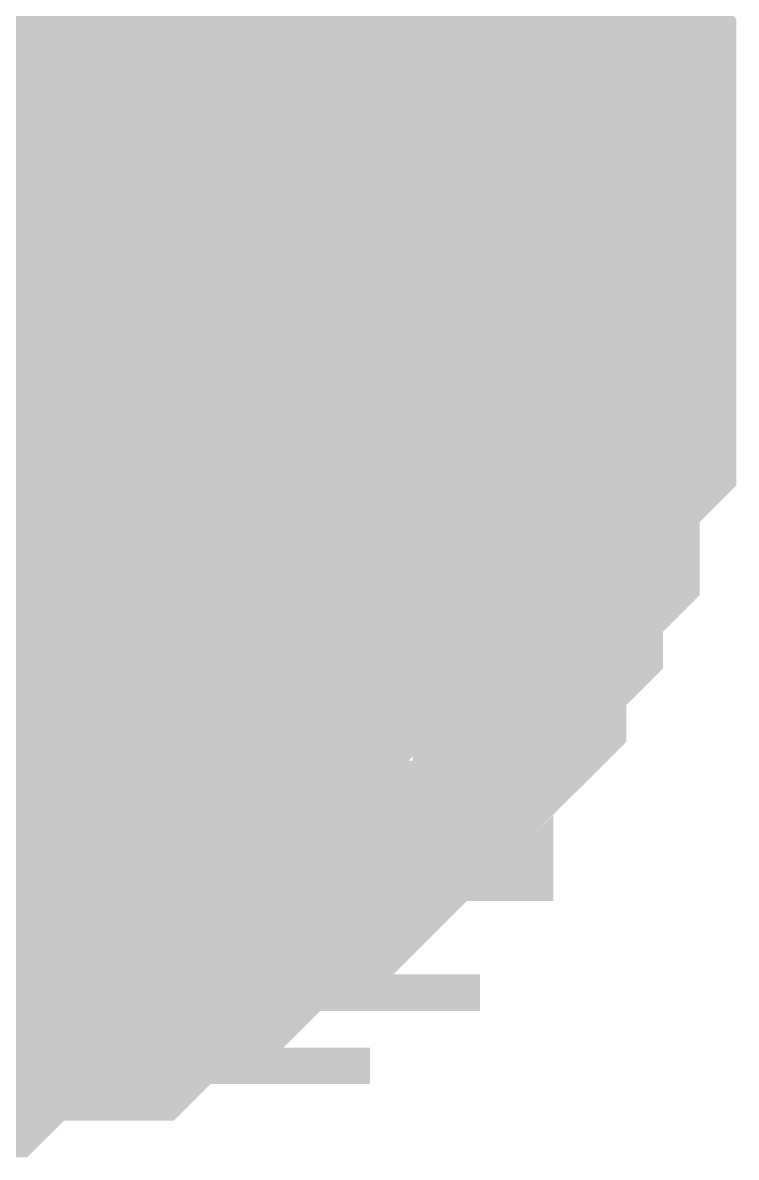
# Model space of a CAD drawing. Header units: inches. Extents: x 0 to 841, y 0 to 594.
# Drawn here: x 732.667 to 733.177, y 376.836 to 377.646 of the extents above; entities that cross this region are included whole.
import ezdxf

# ---------------------------------------------------------------- set-up
doc = ezdxf.new("R2010")
doc.units = ezdxf.units.IN
doc.layers.add('Sheet', color=255, linetype='Continuous')

msp = doc.modelspace()

# ---------------------------------------------------------------- linework, layer by layer
at = {"layer": 'Sheet'}
msp.add_lwpolyline([(732.24597, 377.50001, 0.508, 0.508, 1), (732.75397, 377.50001, 0.508, 0.508, 1)], format="xyseb", close=True, dxfattribs=at)
for points in [[(732.89607, 377.82184, 0.29972, 0.29972, 0), (732.9222, 377.79571, 0.29972, 0.29972, 0), (732.94833, 377.76958, 0.29972, 0.29972, 0), (732.94833, 377.74345, 0.29972, 0.29972, 0), (732.97446, 377.74345, 0.29972, 0.29972, 0), (732.97446, 377.71732, 0.29972, 0.29972, 0), (732.97446, 377.69118, 0.29972, 0.29972, 0), (733.00059, 377.66505, 0.29972, 0.29972, 0), (733.00059, 377.63892, 0.29972, 0.29972, 0), (733.00059, 377.61279, 0.29972, 0.29972, 0), (733.02672, 377.58666, 0.29972, 0.29972, 0), (733.02672, 377.56053, 0.29972, 0.29972, 0), (733.02672, 377.5344, 0.29972, 0.29972, 0), (733.02672, 377.50827, 0.29972, 0.29972, 0), (733.02672, 377.48214, 0.29972, 0.29972, 0)], [(732.89607, 377.82184, 0.29972, 0.29972, 0), (732.9222, 377.79571, 0.29972, 0.29972, 0), (732.94833, 377.76958, 0.29972, 0.29972, 0), (732.94833, 377.74345, 0.29972, 0.29972, 0), (732.97446, 377.74345, 0.29972, 0.29972, 0), (732.97446, 377.71732, 0.29972, 0.29972, 0), (732.97446, 377.69118, 0.29972, 0.29972, 0), (733.00059, 377.66505, 0.29972, 0.29972, 0), (733.00059, 377.63892, 0.29972, 0.29972, 0), (733.00059, 377.61279, 0.29972, 0.29972, 0), (733.02672, 377.58666, 0.29972, 0.29972, 0), (733.02672, 377.56053, 0.29972, 0.29972, 0), (733.02672, 377.5344, 0.29972, 0.29972, 0), (733.02672, 377.50827, 0.29972, 0.29972, 0), (733.02672, 377.48214, 0.29972, 0.29972, 0)], [(732.89607, 377.82184, 0.29972, 0.29972, 0), (732.9222, 377.79571, 0.29972, 0.29972, 0), (732.94833, 377.76958, 0.29972, 0.29972, 0), (732.94833, 377.74345, 0.29972, 0.29972, 0), (732.97446, 377.74345, 0.29972, 0.29972, 0), (732.97446, 377.71732, 0.29972, 0.29972, 0), (732.97446, 377.69118, 0.29972, 0.29972, 0), (733.00059, 377.66505, 0.29972, 0.29972, 0), (733.00059, 377.63892, 0.29972, 0.29972, 0), (733.00059, 377.61279, 0.29972, 0.29972, 0), (733.02672, 377.58666, 0.29972, 0.29972, 0), (733.02672, 377.56053, 0.29972, 0.29972, 0), (733.02672, 377.5344, 0.29972, 0.29972, 0), (733.02672, 377.50827, 0.29972, 0.29972, 0), (733.02672, 377.48214, 0.29972, 0.29972, 0)], [(732.89607, 377.82184, 0.29972, 0.29972, 0), (732.9222, 377.79571, 0.29972, 0.29972, 0), (732.94833, 377.76958, 0.29972, 0.29972, 0), (732.94833, 377.74345, 0.29972, 0.29972, 0), (732.97446, 377.74345, 0.29972, 0.29972, 0), (732.97446, 377.71732, 0.29972, 0.29972, 0), (732.97446, 377.69118, 0.29972, 0.29972, 0), (733.00059, 377.66505, 0.29972, 0.29972, 0), (733.00059, 377.63892, 0.29972, 0.29972, 0), (733.00059, 377.61279, 0.29972, 0.29972, 0), (733.02672, 377.58666, 0.29972, 0.29972, 0), (733.02672, 377.56053, 0.29972, 0.29972, 0), (733.02672, 377.5344, 0.29972, 0.29972, 0), (733.02672, 377.50827, 0.29972, 0.29972, 0), (733.02672, 377.48214, 0.29972, 0.29972, 0)], [(732.89607, 377.82184, 0.29972, 0.29972, 0), (732.9222, 377.79571, 0.29972, 0.29972, 0), (732.94833, 377.76958, 0.29972, 0.29972, 0), (732.94833, 377.74345, 0.29972, 0.29972, 0), (732.97446, 377.74345, 0.29972, 0.29972, 0), (732.97446, 377.71732, 0.29972, 0.29972, 0), (732.97446, 377.69118, 0.29972, 0.29972, 0), (733.00059, 377.66505, 0.29972, 0.29972, 0), (733.00059, 377.63892, 0.29972, 0.29972, 0), (733.00059, 377.61279, 0.29972, 0.29972, 0), (733.02672, 377.58666, 0.29972, 0.29972, 0), (733.02672, 377.56053, 0.29972, 0.29972, 0), (733.02672, 377.5344, 0.29972, 0.29972, 0), (733.02672, 377.50827, 0.29972, 0.29972, 0), (733.02672, 377.48214, 0.29972, 0.29972, 0)], [(732.89607, 377.82184, 0.29972, 0.29972, 0), (732.9222, 377.79571, 0.29972, 0.29972, 0), (732.94833, 377.76958, 0.29972, 0.29972, 0), (732.94833, 377.74345, 0.29972, 0.29972, 0), (732.97446, 377.74345, 0.29972, 0.29972, 0), (732.97446, 377.71732, 0.29972, 0.29972, 0), (732.97446, 377.69118, 0.29972, 0.29972, 0), (733.00059, 377.66505, 0.29972, 0.29972, 0), (733.00059, 377.63892, 0.29972, 0.29972, 0), (733.00059, 377.61279, 0.29972, 0.29972, 0), (733.02672, 377.58666, 0.29972, 0.29972, 0), (733.02672, 377.56053, 0.29972, 0.29972, 0), (733.02672, 377.5344, 0.29972, 0.29972, 0), (733.02672, 377.50827, 0.29972, 0.29972, 0), (733.02672, 377.48214, 0.29972, 0.29972, 0)], [(732.89607, 377.82184, 0.29972, 0.29972, 0), (732.9222, 377.79571, 0.29972, 0.29972, 0), (732.94833, 377.76958, 0.29972, 0.29972, 0), (732.94833, 377.74345, 0.29972, 0.29972, 0), (732.97446, 377.74345, 0.29972, 0.29972, 0), (732.97446, 377.71732, 0.29972, 0.29972, 0), (732.97446, 377.69118, 0.29972, 0.29972, 0), (733.00059, 377.66505, 0.29972, 0.29972, 0), (733.00059, 377.63892, 0.29972, 0.29972, 0), (733.00059, 377.61279, 0.29972, 0.29972, 0), (733.02672, 377.58666, 0.29972, 0.29972, 0), (733.02672, 377.56053, 0.29972, 0.29972, 0), (733.02672, 377.5344, 0.29972, 0.29972, 0), (733.02672, 377.50827, 0.29972, 0.29972, 0), (733.02672, 377.48214, 0.29972, 0.29972, 0)], [(732.97446, 377.71732, 0.09906, 0.09906, 0), (732.97446, 377.69118, 0.09906, 0.09906, 0), (733.00059, 377.66505, 0.09906, 0.09906, 0), (733.00059, 377.63892, 0.09906, 0.09906, 0), (733.00059, 377.61279, 0.09906, 0.09906, 0), (733.02672, 377.58666, 0.09906, 0.09906, 0), (733.02672, 377.56053, 0.09906, 0.09906, 0), (733.02672, 377.5344, 0.09906, 0.09906, 0), (733.02672, 377.50827, 0.09906, 0.09906, 0), (733.02672, 377.48214, 0.09906, 0.09906, 0)], [(732.97446, 377.71732, 0.09906, 0.09906, 0), (732.97446, 377.69118, 0.09906, 0.09906, 0), (733.00059, 377.66505, 0.09906, 0.09906, 0), (733.00059, 377.63892, 0.09906, 0.09906, 0), (733.00059, 377.61279, 0.09906, 0.09906, 0), (733.02672, 377.58666, 0.09906, 0.09906, 0), (733.02672, 377.56053, 0.09906, 0.09906, 0), (733.02672, 377.5344, 0.09906, 0.09906, 0), (733.02672, 377.50827, 0.09906, 0.09906, 0), (733.02672, 377.48214, 0.09906, 0.09906, 0)], [(732.97446, 377.71732, 0.09906, 0.09906, 0), (732.97446, 377.69118, 0.09906, 0.09906, 0), (733.00059, 377.66505, 0.09906, 0.09906, 0), (733.00059, 377.63892, 0.09906, 0.09906, 0), (733.00059, 377.61279, 0.09906, 0.09906, 0), (733.02672, 377.58666, 0.09906, 0.09906, 0), (733.02672, 377.56053, 0.09906, 0.09906, 0), (733.02672, 377.5344, 0.09906, 0.09906, 0), (733.02672, 377.50827, 0.09906, 0.09906, 0), (733.02672, 377.48214, 0.09906, 0.09906, 0)], [(732.97446, 377.71732, 0.09906, 0.09906, 0), (732.97446, 377.69118, 0.09906, 0.09906, 0), (733.00059, 377.66505, 0.09906, 0.09906, 0), (733.00059, 377.63892, 0.09906, 0.09906, 0), (733.00059, 377.61279, 0.09906, 0.09906, 0), (733.02672, 377.58666, 0.09906, 0.09906, 0), (733.02672, 377.56053, 0.09906, 0.09906, 0), (733.02672, 377.5344, 0.09906, 0.09906, 0), (733.02672, 377.50827, 0.09906, 0.09906, 0), (733.02672, 377.48214, 0.09906, 0.09906, 0)], [(732.97446, 377.71732, 0.09906, 0.09906, 0), (732.97446, 377.69118, 0.09906, 0.09906, 0), (733.00059, 377.66505, 0.09906, 0.09906, 0), (733.00059, 377.63892, 0.09906, 0.09906, 0), (733.00059, 377.61279, 0.09906, 0.09906, 0), (733.02672, 377.58666, 0.09906, 0.09906, 0), (733.02672, 377.56053, 0.09906, 0.09906, 0), (733.02672, 377.5344, 0.09906, 0.09906, 0), (733.02672, 377.50827, 0.09906, 0.09906, 0), (733.02672, 377.48214, 0.09906, 0.09906, 0)], [(732.97446, 377.71732, 0.09906, 0.09906, 0), (732.97446, 377.69118, 0.09906, 0.09906, 0), (733.00059, 377.66505, 0.09906, 0.09906, 0), (733.00059, 377.63892, 0.09906, 0.09906, 0), (733.00059, 377.61279, 0.09906, 0.09906, 0), (733.02672, 377.58666, 0.09906, 0.09906, 0), (733.02672, 377.56053, 0.09906, 0.09906, 0), (733.02672, 377.5344, 0.09906, 0.09906, 0), (733.02672, 377.50827, 0.09906, 0.09906, 0), (733.02672, 377.48214, 0.09906, 0.09906, 0)], [(732.97446, 377.71732, 0.09906, 0.09906, 0), (732.97446, 377.69118, 0.09906, 0.09906, 0), (733.00059, 377.66505, 0.09906, 0.09906, 0), (733.00059, 377.63892, 0.09906, 0.09906, 0), (733.00059, 377.61279, 0.09906, 0.09906, 0), (733.02672, 377.58666, 0.09906, 0.09906, 0), (733.02672, 377.56053, 0.09906, 0.09906, 0), (733.02672, 377.5344, 0.09906, 0.09906, 0), (733.02672, 377.50827, 0.09906, 0.09906, 0), (733.02672, 377.48214, 0.09906, 0.09906, 0)], [(733.02672, 377.48214, 0.29972, 0.29972, 0), (733.02672, 377.45601, 0.29972, 0.29972, 0), (733.02672, 377.42988, 0.29972, 0.29972, 0), (733.02672, 377.40375, 0.29972, 0.29972, 0), (733.02672, 377.37762, 0.29972, 0.29972, 0), (733.00059, 377.35149, 0.29972, 0.29972, 0), (733.00059, 377.32536, 0.29972, 0.29972, 0), (733.00059, 377.29923, 0.29972, 0.29972, 0), (732.97446, 377.2731, 0.29972, 0.29972, 0), (732.97446, 377.2731, 0.29972, 0.29972, 0), (732.97446, 377.24697, 0.29972, 0.29972, 0), (732.94833, 377.22083, 0.29972, 0.29972, 0), (732.94833, 377.1947, 0.29972, 0.29972, 0), (732.9222, 377.16857, 0.29972, 0.29972, 0), (732.89607, 377.16857, 0.29972, 0.29972, 0), (732.89607, 377.14244, 0.29972, 0.29972, 0), (732.86993, 377.11631, 0.29972, 0.29972, 0), (732.8438, 377.11631, 0.29972, 0.29972, 0), (732.8438, 377.09018, 0.29972, 0.29972, 0), (732.81767, 377.09018, 0.29972, 0.29972, 0), (732.79154, 377.06405, 0.29972, 0.29972, 0), (732.76541, 377.06405, 0.29972, 0.29972, 0), (732.76541, 377.03792, 0.29972, 0.29972, 0), (732.73928, 377.03792, 0.29972, 0.29972, 0), (732.71315, 377.01179, 0.29972, 0.29972, 0), (732.68702, 377.01179, 0.29972, 0.29972, 0), (732.66089, 377.01179, 0.29972, 0.29972, 0), (732.63476, 377.01179, 0.29972, 0.29972, 0), (732.60862, 376.98566, 0.29972, 0.29972, 0), (732.58249, 376.98566, 0.29972, 0.29972, 0), (732.55636, 376.98566, 0.29972, 0.29972, 0), (732.53023, 376.98566, 0.29972, 0.29972, 0), (732.5041, 376.98566, 0.29972, 0.29972, 0)], [(733.02672, 377.48214, 0.29972, 0.29972, 0), (733.02672, 377.45601, 0.29972, 0.29972, 0), (733.02672, 377.42988, 0.29972, 0.29972, 0), (733.02672, 377.40375, 0.29972, 0.29972, 0), (733.02672, 377.37762, 0.29972, 0.29972, 0), (733.00059, 377.35149, 0.29972, 0.29972, 0), (733.00059, 377.32536, 0.29972, 0.29972, 0), (733.00059, 377.29923, 0.29972, 0.29972, 0), (732.97446, 377.2731, 0.29972, 0.29972, 0), (732.97446, 377.2731, 0.29972, 0.29972, 0), (732.97446, 377.24697, 0.29972, 0.29972, 0), (732.94833, 377.22083, 0.29972, 0.29972, 0), (732.94833, 377.1947, 0.29972, 0.29972, 0), (732.9222, 377.16857, 0.29972, 0.29972, 0), (732.89607, 377.16857, 0.29972, 0.29972, 0), (732.89607, 377.14244, 0.29972, 0.29972, 0), (732.86993, 377.11631, 0.29972, 0.29972, 0), (732.8438, 377.11631, 0.29972, 0.29972, 0), (732.8438, 377.09018, 0.29972, 0.29972, 0), (732.81767, 377.09018, 0.29972, 0.29972, 0), (732.79154, 377.06405, 0.29972, 0.29972, 0), (732.76541, 377.06405, 0.29972, 0.29972, 0), (732.76541, 377.03792, 0.29972, 0.29972, 0), (732.73928, 377.03792, 0.29972, 0.29972, 0), (732.71315, 377.01179, 0.29972, 0.29972, 0), (732.68702, 377.01179, 0.29972, 0.29972, 0), (732.66089, 377.01179, 0.29972, 0.29972, 0), (732.63476, 377.01179, 0.29972, 0.29972, 0), (732.60862, 376.98566, 0.29972, 0.29972, 0), (732.58249, 376.98566, 0.29972, 0.29972, 0), (732.55636, 376.98566, 0.29972, 0.29972, 0), (732.53023, 376.98566, 0.29972, 0.29972, 0), (732.5041, 376.98566, 0.29972, 0.29972, 0)], [(733.02672, 377.48214, 0.29972, 0.29972, 0), (733.02672, 377.45601, 0.29972, 0.29972, 0), (733.02672, 377.42988, 0.29972, 0.29972, 0), (733.02672, 377.40375, 0.29972, 0.29972, 0), (733.02672, 377.37762, 0.29972, 0.29972, 0), (733.00059, 377.35149, 0.29972, 0.29972, 0), (733.00059, 377.32536, 0.29972, 0.29972, 0), (733.00059, 377.29923, 0.29972, 0.29972, 0), (732.97446, 377.2731, 0.29972, 0.29972, 0), (732.97446, 377.2731, 0.29972, 0.29972, 0), (732.97446, 377.24697, 0.29972, 0.29972, 0), (732.94833, 377.22083, 0.29972, 0.29972, 0), (732.94833, 377.1947, 0.29972, 0.29972, 0), (732.9222, 377.16857, 0.29972, 0.29972, 0), (732.89607, 377.16857, 0.29972, 0.29972, 0), (732.89607, 377.14244, 0.29972, 0.29972, 0), (732.86993, 377.11631, 0.29972, 0.29972, 0), (732.8438, 377.11631, 0.29972, 0.29972, 0), (732.8438, 377.09018, 0.29972, 0.29972, 0), (732.81767, 377.09018, 0.29972, 0.29972, 0), (732.79154, 377.06405, 0.29972, 0.29972, 0), (732.76541, 377.06405, 0.29972, 0.29972, 0), (732.76541, 377.03792, 0.29972, 0.29972, 0), (732.73928, 377.03792, 0.29972, 0.29972, 0), (732.71315, 377.01179, 0.29972, 0.29972, 0), (732.68702, 377.01179, 0.29972, 0.29972, 0), (732.66089, 377.01179, 0.29972, 0.29972, 0), (732.63476, 377.01179, 0.29972, 0.29972, 0), (732.60862, 376.98566, 0.29972, 0.29972, 0), (732.58249, 376.98566, 0.29972, 0.29972, 0), (732.55636, 376.98566, 0.29972, 0.29972, 0), (732.53023, 376.98566, 0.29972, 0.29972, 0), (732.5041, 376.98566, 0.29972, 0.29972, 0)], [(733.02672, 377.48214, 0.29972, 0.29972, 0), (733.02672, 377.45601, 0.29972, 0.29972, 0), (733.02672, 377.42988, 0.29972, 0.29972, 0), (733.02672, 377.40375, 0.29972, 0.29972, 0), (733.02672, 377.37762, 0.29972, 0.29972, 0), (733.00059, 377.35149, 0.29972, 0.29972, 0), (733.00059, 377.32536, 0.29972, 0.29972, 0), (733.00059, 377.29923, 0.29972, 0.29972, 0), (732.97446, 377.2731, 0.29972, 0.29972, 0), (732.97446, 377.2731, 0.29972, 0.29972, 0), (732.97446, 377.24697, 0.29972, 0.29972, 0), (732.94833, 377.22083, 0.29972, 0.29972, 0), (732.94833, 377.1947, 0.29972, 0.29972, 0), (732.9222, 377.16857, 0.29972, 0.29972, 0), (732.89607, 377.16857, 0.29972, 0.29972, 0), (732.89607, 377.14244, 0.29972, 0.29972, 0), (732.86993, 377.11631, 0.29972, 0.29972, 0), (732.8438, 377.11631, 0.29972, 0.29972, 0), (732.8438, 377.09018, 0.29972, 0.29972, 0), (732.81767, 377.09018, 0.29972, 0.29972, 0), (732.79154, 377.06405, 0.29972, 0.29972, 0), (732.76541, 377.06405, 0.29972, 0.29972, 0), (732.76541, 377.03792, 0.29972, 0.29972, 0), (732.73928, 377.03792, 0.29972, 0.29972, 0), (732.71315, 377.01179, 0.29972, 0.29972, 0), (732.68702, 377.01179, 0.29972, 0.29972, 0), (732.66089, 377.01179, 0.29972, 0.29972, 0), (732.63476, 377.01179, 0.29972, 0.29972, 0), (732.60862, 376.98566, 0.29972, 0.29972, 0), (732.58249, 376.98566, 0.29972, 0.29972, 0), (732.55636, 376.98566, 0.29972, 0.29972, 0), (732.53023, 376.98566, 0.29972, 0.29972, 0), (732.5041, 376.98566, 0.29972, 0.29972, 0)], [(733.02672, 377.48214, 0.29972, 0.29972, 0), (733.02672, 377.45601, 0.29972, 0.29972, 0), (733.02672, 377.42988, 0.29972, 0.29972, 0), (733.02672, 377.40375, 0.29972, 0.29972, 0), (733.02672, 377.37762, 0.29972, 0.29972, 0), (733.00059, 377.35149, 0.29972, 0.29972, 0), (733.00059, 377.32536, 0.29972, 0.29972, 0), (733.00059, 377.29923, 0.29972, 0.29972, 0), (732.97446, 377.2731, 0.29972, 0.29972, 0), (732.97446, 377.2731, 0.29972, 0.29972, 0), (732.97446, 377.24697, 0.29972, 0.29972, 0), (732.94833, 377.22083, 0.29972, 0.29972, 0), (732.94833, 377.1947, 0.29972, 0.29972, 0), (732.9222, 377.16857, 0.29972, 0.29972, 0), (732.89607, 377.16857, 0.29972, 0.29972, 0), (732.89607, 377.14244, 0.29972, 0.29972, 0), (732.86993, 377.11631, 0.29972, 0.29972, 0), (732.8438, 377.11631, 0.29972, 0.29972, 0), (732.8438, 377.09018, 0.29972, 0.29972, 0), (732.81767, 377.09018, 0.29972, 0.29972, 0), (732.79154, 377.06405, 0.29972, 0.29972, 0), (732.76541, 377.06405, 0.29972, 0.29972, 0), (732.76541, 377.03792, 0.29972, 0.29972, 0), (732.73928, 377.03792, 0.29972, 0.29972, 0), (732.71315, 377.01179, 0.29972, 0.29972, 0), (732.68702, 377.01179, 0.29972, 0.29972, 0), (732.66089, 377.01179, 0.29972, 0.29972, 0), (732.63476, 377.01179, 0.29972, 0.29972, 0), (732.60862, 376.98566, 0.29972, 0.29972, 0), (732.58249, 376.98566, 0.29972, 0.29972, 0), (732.55636, 376.98566, 0.29972, 0.29972, 0), (732.53023, 376.98566, 0.29972, 0.29972, 0), (732.5041, 376.98566, 0.29972, 0.29972, 0)], [(733.02672, 377.48214, 0.29972, 0.29972, 0), (733.02672, 377.45601, 0.29972, 0.29972, 0), (733.02672, 377.42988, 0.29972, 0.29972, 0), (733.02672, 377.40375, 0.29972, 0.29972, 0), (733.02672, 377.37762, 0.29972, 0.29972, 0), (733.00059, 377.35149, 0.29972, 0.29972, 0), (733.00059, 377.32536, 0.29972, 0.29972, 0), (733.00059, 377.29923, 0.29972, 0.29972, 0), (732.97446, 377.2731, 0.29972, 0.29972, 0), (732.97446, 377.2731, 0.29972, 0.29972, 0), (732.97446, 377.24697, 0.29972, 0.29972, 0), (732.94833, 377.22083, 0.29972, 0.29972, 0), (732.94833, 377.1947, 0.29972, 0.29972, 0), (732.9222, 377.16857, 0.29972, 0.29972, 0), (732.89607, 377.16857, 0.29972, 0.29972, 0), (732.89607, 377.14244, 0.29972, 0.29972, 0), (732.86993, 377.11631, 0.29972, 0.29972, 0), (732.8438, 377.11631, 0.29972, 0.29972, 0), (732.8438, 377.09018, 0.29972, 0.29972, 0), (732.81767, 377.09018, 0.29972, 0.29972, 0), (732.79154, 377.06405, 0.29972, 0.29972, 0), (732.76541, 377.06405, 0.29972, 0.29972, 0), (732.76541, 377.03792, 0.29972, 0.29972, 0), (732.73928, 377.03792, 0.29972, 0.29972, 0), (732.71315, 377.01179, 0.29972, 0.29972, 0), (732.68702, 377.01179, 0.29972, 0.29972, 0), (732.66089, 377.01179, 0.29972, 0.29972, 0), (732.63476, 377.01179, 0.29972, 0.29972, 0), (732.60862, 376.98566, 0.29972, 0.29972, 0), (732.58249, 376.98566, 0.29972, 0.29972, 0), (732.55636, 376.98566, 0.29972, 0.29972, 0), (732.53023, 376.98566, 0.29972, 0.29972, 0), (732.5041, 376.98566, 0.29972, 0.29972, 0)], [(733.02672, 377.48214, 0.29972, 0.29972, 0), (733.02672, 377.45601, 0.29972, 0.29972, 0), (733.02672, 377.42988, 0.29972, 0.29972, 0), (733.02672, 377.40375, 0.29972, 0.29972, 0), (733.02672, 377.37762, 0.29972, 0.29972, 0), (733.00059, 377.35149, 0.29972, 0.29972, 0), (733.00059, 377.32536, 0.29972, 0.29972, 0), (733.00059, 377.29923, 0.29972, 0.29972, 0), (732.97446, 377.2731, 0.29972, 0.29972, 0), (732.97446, 377.2731, 0.29972, 0.29972, 0), (732.97446, 377.24697, 0.29972, 0.29972, 0), (732.94833, 377.22083, 0.29972, 0.29972, 0), (732.94833, 377.1947, 0.29972, 0.29972, 0), (732.9222, 377.16857, 0.29972, 0.29972, 0), (732.89607, 377.16857, 0.29972, 0.29972, 0), (732.89607, 377.14244, 0.29972, 0.29972, 0), (732.86993, 377.11631, 0.29972, 0.29972, 0), (732.8438, 377.11631, 0.29972, 0.29972, 0), (732.8438, 377.09018, 0.29972, 0.29972, 0), (732.81767, 377.09018, 0.29972, 0.29972, 0), (732.79154, 377.06405, 0.29972, 0.29972, 0), (732.76541, 377.06405, 0.29972, 0.29972, 0), (732.76541, 377.03792, 0.29972, 0.29972, 0), (732.73928, 377.03792, 0.29972, 0.29972, 0), (732.71315, 377.01179, 0.29972, 0.29972, 0), (732.68702, 377.01179, 0.29972, 0.29972, 0), (732.66089, 377.01179, 0.29972, 0.29972, 0), (732.63476, 377.01179, 0.29972, 0.29972, 0), (732.60862, 376.98566, 0.29972, 0.29972, 0), (732.58249, 376.98566, 0.29972, 0.29972, 0), (732.55636, 376.98566, 0.29972, 0.29972, 0), (732.53023, 376.98566, 0.29972, 0.29972, 0), (732.5041, 376.98566, 0.29972, 0.29972, 0)], [(733.02672, 377.48214, 0.29972, 0.29972, 0), (733.02672, 377.48214, 0.29972, 0.29972, 0), (733.02672, 377.48214, 0.29972, 0.29972, 0), (733.02672, 377.48214, 0.29972, 0.29972, 0), (733.02672, 377.48214, 0.29972, 0.29972, 0), (733.02672, 377.48214, 0.29972, 0.29972, 0), (733.02672, 377.48214, 0.29972, 0.29972, 0), (733.02672, 377.48214, 0.29972, 0.29972, 0), (733.02672, 377.48214, 0.29972, 0.29972, 0), (733.02672, 377.48214, 0.29972, 0.29972, 0), (733.02672, 377.48214, 0.29972, 0.29972, 0), (733.02672, 377.48214, 0.29972, 0.29972, 0), (733.02672, 377.48214, 0.29972, 0.29972, 0), (733.02672, 377.48214, 0.29972, 0.29972, 0), (733.02672, 377.48214, 0.29972, 0.29972, 0), (733.02672, 377.48214, 0.29972, 0.29972, 0), (733.02672, 377.48214, 0.29972, 0.29972, 0), (733.02672, 377.48214, 0.29972, 0.29972, 0), (733.02672, 377.48214, 0.29972, 0.29972, 0), (733.02672, 377.48214, 0.29972, 0.29972, 0), (733.02672, 377.48214, 0.29972, 0.29972, 0), (733.02672, 377.48214, 0.29972, 0.29972, 0), (733.02672, 377.48214, 0.29972, 0.29972, 0), (733.02672, 377.48214, 0.29972, 0.29972, 0), (733.02672, 377.48214, 0.29972, 0.29972, 0), (733.02672, 377.48214, 0.29972, 0.29972, 0), (733.02672, 377.48214, 0.29972, 0.29972, 0), (733.02672, 377.48214, 0.29972, 0.29972, 0), (733.02672, 377.48214, 0.29972, 0.29972, 0), (733.02672, 377.48214, 0.29972, 0.29972, 0), (733.02672, 377.48214, 0.29972, 0.29972, 0), (733.02672, 377.48214, 0.29972, 0.29972, 0), (733.02672, 377.48214, 0.29972, 0.29972, 0)], [(733.02672, 377.48214, 0.29972, 0.29972, 0), (733.02672, 377.48214, 0.29972, 0.29972, 0)], [(733.02672, 377.48214, 0.29972, 0.29972, 0), (733.02672, 377.48214, 0.29972, 0.29972, 0), (733.02672, 377.48214, 0.29972, 0.29972, 0), (733.02672, 377.48214, 0.29972, 0.29972, 0), (733.02672, 377.48214, 0.29972, 0.29972, 0), (733.02672, 377.48214, 0.29972, 0.29972, 0), (733.02672, 377.48214, 0.29972, 0.29972, 0), (733.02672, 377.48214, 0.29972, 0.29972, 0), (733.02672, 377.48214, 0.29972, 0.29972, 0), (733.02672, 377.48214, 0.29972, 0.29972, 0), (733.02672, 377.48214, 0.29972, 0.29972, 0), (733.02672, 377.48214, 0.29972, 0.29972, 0), (733.02672, 377.48214, 0.29972, 0.29972, 0), (733.02672, 377.48214, 0.29972, 0.29972, 0), (733.02672, 377.48214, 0.29972, 0.29972, 0), (733.02672, 377.48214, 0.29972, 0.29972, 0), (733.02672, 377.48214, 0.29972, 0.29972, 0), (733.02672, 377.48214, 0.29972, 0.29972, 0), (733.02672, 377.48214, 0.29972, 0.29972, 0), (733.02672, 377.48214, 0.29972, 0.29972, 0), (733.02672, 377.48214, 0.29972, 0.29972, 0), (733.02672, 377.48214, 0.29972, 0.29972, 0), (733.02672, 377.48214, 0.29972, 0.29972, 0), (733.02672, 377.48214, 0.29972, 0.29972, 0), (733.02672, 377.48214, 0.29972, 0.29972, 0), (733.02672, 377.48214, 0.29972, 0.29972, 0), (733.02672, 377.48214, 0.29972, 0.29972, 0), (733.02672, 377.48214, 0.29972, 0.29972, 0), (733.02672, 377.48214, 0.29972, 0.29972, 0), (733.02672, 377.48214, 0.29972, 0.29972, 0), (733.02672, 377.48214, 0.29972, 0.29972, 0), (733.02672, 377.48214, 0.29972, 0.29972, 0), (733.02672, 377.48214, 0.29972, 0.29972, 0)], [(733.02672, 377.48214, 0.29972, 0.29972, 0), (733.02672, 377.48214, 0.29972, 0.29972, 0)], [(733.02672, 377.48214, 0.29972, 0.29972, 0), (733.02672, 377.48214, 0.29972, 0.29972, 0), (733.02672, 377.48214, 0.29972, 0.29972, 0), (733.02672, 377.48214, 0.29972, 0.29972, 0), (733.02672, 377.48214, 0.29972, 0.29972, 0), (733.02672, 377.48214, 0.29972, 0.29972, 0), (733.02672, 377.48214, 0.29972, 0.29972, 0), (733.02672, 377.48214, 0.29972, 0.29972, 0), (733.02672, 377.48214, 0.29972, 0.29972, 0), (733.02672, 377.48214, 0.29972, 0.29972, 0), (733.02672, 377.48214, 0.29972, 0.29972, 0), (733.02672, 377.48214, 0.29972, 0.29972, 0), (733.02672, 377.48214, 0.29972, 0.29972, 0), (733.02672, 377.48214, 0.29972, 0.29972, 0), (733.02672, 377.48214, 0.29972, 0.29972, 0), (733.02672, 377.48214, 0.29972, 0.29972, 0), (733.02672, 377.48214, 0.29972, 0.29972, 0), (733.02672, 377.48214, 0.29972, 0.29972, 0), (733.02672, 377.48214, 0.29972, 0.29972, 0), (733.02672, 377.48214, 0.29972, 0.29972, 0), (733.02672, 377.48214, 0.29972, 0.29972, 0), (733.02672, 377.48214, 0.29972, 0.29972, 0), (733.02672, 377.48214, 0.29972, 0.29972, 0), (733.02672, 377.48214, 0.29972, 0.29972, 0), (733.02672, 377.48214, 0.29972, 0.29972, 0), (733.02672, 377.48214, 0.29972, 0.29972, 0), (733.02672, 377.48214, 0.29972, 0.29972, 0), (733.02672, 377.48214, 0.29972, 0.29972, 0), (733.02672, 377.48214, 0.29972, 0.29972, 0), (733.02672, 377.48214, 0.29972, 0.29972, 0), (733.02672, 377.48214, 0.29972, 0.29972, 0), (733.02672, 377.48214, 0.29972, 0.29972, 0), (733.02672, 377.48214, 0.29972, 0.29972, 0)], [(733.02672, 377.48214, 0.29972, 0.29972, 0), (733.02672, 377.48214, 0.29972, 0.29972, 0)], [(733.02672, 377.48214, 0.29972, 0.29972, 0), (733.02672, 377.48214, 0.29972, 0.29972, 0), (733.02672, 377.48214, 0.29972, 0.29972, 0), (733.02672, 377.48214, 0.29972, 0.29972, 0), (733.02672, 377.48214, 0.29972, 0.29972, 0), (733.02672, 377.48214, 0.29972, 0.29972, 0), (733.02672, 377.48214, 0.29972, 0.29972, 0), (733.02672, 377.48214, 0.29972, 0.29972, 0), (733.02672, 377.48214, 0.29972, 0.29972, 0), (733.02672, 377.48214, 0.29972, 0.29972, 0), (733.02672, 377.48214, 0.29972, 0.29972, 0), (733.02672, 377.48214, 0.29972, 0.29972, 0), (733.02672, 377.48214, 0.29972, 0.29972, 0), (733.02672, 377.48214, 0.29972, 0.29972, 0), (733.02672, 377.48214, 0.29972, 0.29972, 0), (733.02672, 377.48214, 0.29972, 0.29972, 0), (733.02672, 377.48214, 0.29972, 0.29972, 0), (733.02672, 377.48214, 0.29972, 0.29972, 0), (733.02672, 377.48214, 0.29972, 0.29972, 0), (733.02672, 377.48214, 0.29972, 0.29972, 0), (733.02672, 377.48214, 0.29972, 0.29972, 0), (733.02672, 377.48214, 0.29972, 0.29972, 0), (733.02672, 377.48214, 0.29972, 0.29972, 0), (733.02672, 377.48214, 0.29972, 0.29972, 0), (733.02672, 377.48214, 0.29972, 0.29972, 0), (733.02672, 377.48214, 0.29972, 0.29972, 0), (733.02672, 377.48214, 0.29972, 0.29972, 0), (733.02672, 377.48214, 0.29972, 0.29972, 0), (733.02672, 377.48214, 0.29972, 0.29972, 0), (733.02672, 377.48214, 0.29972, 0.29972, 0), (733.02672, 377.48214, 0.29972, 0.29972, 0), (733.02672, 377.48214, 0.29972, 0.29972, 0), (733.02672, 377.48214, 0.29972, 0.29972, 0)], [(733.02672, 377.48214, 0.29972, 0.29972, 0), (733.02672, 377.48214, 0.29972, 0.29972, 0)], [(733.02672, 377.48214, 0.29972, 0.29972, 0), (733.02672, 377.48214, 0.29972, 0.29972, 0), (733.02672, 377.48214, 0.29972, 0.29972, 0), (733.02672, 377.48214, 0.29972, 0.29972, 0), (733.02672, 377.48214, 0.29972, 0.29972, 0), (733.02672, 377.48214, 0.29972, 0.29972, 0), (733.02672, 377.48214, 0.29972, 0.29972, 0), (733.02672, 377.48214, 0.29972, 0.29972, 0), (733.02672, 377.48214, 0.29972, 0.29972, 0), (733.02672, 377.48214, 0.29972, 0.29972, 0), (733.02672, 377.48214, 0.29972, 0.29972, 0), (733.02672, 377.48214, 0.29972, 0.29972, 0), (733.02672, 377.48214, 0.29972, 0.29972, 0), (733.02672, 377.48214, 0.29972, 0.29972, 0), (733.02672, 377.48214, 0.29972, 0.29972, 0), (733.02672, 377.48214, 0.29972, 0.29972, 0), (733.02672, 377.48214, 0.29972, 0.29972, 0), (733.02672, 377.48214, 0.29972, 0.29972, 0), (733.02672, 377.48214, 0.29972, 0.29972, 0), (733.02672, 377.48214, 0.29972, 0.29972, 0), (733.02672, 377.48214, 0.29972, 0.29972, 0), (733.02672, 377.48214, 0.29972, 0.29972, 0), (733.02672, 377.48214, 0.29972, 0.29972, 0), (733.02672, 377.48214, 0.29972, 0.29972, 0), (733.02672, 377.48214, 0.29972, 0.29972, 0), (733.02672, 377.48214, 0.29972, 0.29972, 0), (733.02672, 377.48214, 0.29972, 0.29972, 0), (733.02672, 377.48214, 0.29972, 0.29972, 0), (733.02672, 377.48214, 0.29972, 0.29972, 0), (733.02672, 377.48214, 0.29972, 0.29972, 0), (733.02672, 377.48214, 0.29972, 0.29972, 0), (733.02672, 377.48214, 0.29972, 0.29972, 0), (733.02672, 377.48214, 0.29972, 0.29972, 0)], [(733.02672, 377.48214, 0.29972, 0.29972, 0), (733.02672, 377.48214, 0.29972, 0.29972, 0)], [(733.02672, 377.48214, 0.29972, 0.29972, 0), (733.02672, 377.48214, 0.29972, 0.29972, 0), (733.02672, 377.48214, 0.29972, 0.29972, 0), (733.02672, 377.48214, 0.29972, 0.29972, 0), (733.02672, 377.48214, 0.29972, 0.29972, 0), (733.02672, 377.48214, 0.29972, 0.29972, 0), (733.02672, 377.48214, 0.29972, 0.29972, 0), (733.02672, 377.48214, 0.29972, 0.29972, 0), (733.02672, 377.48214, 0.29972, 0.29972, 0), (733.02672, 377.48214, 0.29972, 0.29972, 0), (733.02672, 377.48214, 0.29972, 0.29972, 0), (733.02672, 377.48214, 0.29972, 0.29972, 0), (733.02672, 377.48214, 0.29972, 0.29972, 0), (733.02672, 377.48214, 0.29972, 0.29972, 0), (733.02672, 377.48214, 0.29972, 0.29972, 0), (733.02672, 377.48214, 0.29972, 0.29972, 0), (733.02672, 377.48214, 0.29972, 0.29972, 0), (733.02672, 377.48214, 0.29972, 0.29972, 0), (733.02672, 377.48214, 0.29972, 0.29972, 0), (733.02672, 377.48214, 0.29972, 0.29972, 0), (733.02672, 377.48214, 0.29972, 0.29972, 0), (733.02672, 377.48214, 0.29972, 0.29972, 0), (733.02672, 377.48214, 0.29972, 0.29972, 0), (733.02672, 377.48214, 0.29972, 0.29972, 0), (733.02672, 377.48214, 0.29972, 0.29972, 0), (733.02672, 377.48214, 0.29972, 0.29972, 0), (733.02672, 377.48214, 0.29972, 0.29972, 0), (733.02672, 377.48214, 0.29972, 0.29972, 0), (733.02672, 377.48214, 0.29972, 0.29972, 0), (733.02672, 377.48214, 0.29972, 0.29972, 0), (733.02672, 377.48214, 0.29972, 0.29972, 0), (733.02672, 377.48214, 0.29972, 0.29972, 0), (733.02672, 377.48214, 0.29972, 0.29972, 0)], [(733.02672, 377.48214, 0.29972, 0.29972, 0), (733.02672, 377.48214, 0.29972, 0.29972, 0)], [(733.02672, 377.48214, 0.29972, 0.29972, 0), (733.02672, 377.48214, 0.29972, 0.29972, 0), (733.02672, 377.48214, 0.29972, 0.29972, 0), (733.02672, 377.48214, 0.29972, 0.29972, 0), (733.02672, 377.48214, 0.29972, 0.29972, 0), (733.02672, 377.48214, 0.29972, 0.29972, 0), (733.02672, 377.48214, 0.29972, 0.29972, 0), (733.02672, 377.48214, 0.29972, 0.29972, 0), (733.02672, 377.48214, 0.29972, 0.29972, 0), (733.02672, 377.48214, 0.29972, 0.29972, 0), (733.02672, 377.48214, 0.29972, 0.29972, 0), (733.02672, 377.48214, 0.29972, 0.29972, 0), (733.02672, 377.48214, 0.29972, 0.29972, 0), (733.02672, 377.48214, 0.29972, 0.29972, 0), (733.02672, 377.48214, 0.29972, 0.29972, 0), (733.02672, 377.48214, 0.29972, 0.29972, 0), (733.02672, 377.48214, 0.29972, 0.29972, 0), (733.02672, 377.48214, 0.29972, 0.29972, 0), (733.02672, 377.48214, 0.29972, 0.29972, 0), (733.02672, 377.48214, 0.29972, 0.29972, 0), (733.02672, 377.48214, 0.29972, 0.29972, 0), (733.02672, 377.48214, 0.29972, 0.29972, 0), (733.02672, 377.48214, 0.29972, 0.29972, 0), (733.02672, 377.48214, 0.29972, 0.29972, 0), (733.02672, 377.48214, 0.29972, 0.29972, 0), (733.02672, 377.48214, 0.29972, 0.29972, 0), (733.02672, 377.48214, 0.29972, 0.29972, 0), (733.02672, 377.48214, 0.29972, 0.29972, 0), (733.02672, 377.48214, 0.29972, 0.29972, 0), (733.02672, 377.48214, 0.29972, 0.29972, 0), (733.02672, 377.48214, 0.29972, 0.29972, 0), (733.02672, 377.48214, 0.29972, 0.29972, 0), (733.02672, 377.48214, 0.29972, 0.29972, 0)], [(733.02672, 377.48214, 0.29972, 0.29972, 0), (733.02672, 377.48214, 0.29972, 0.29972, 0)], [(733.02672, 377.48214, 0.09906, 0.09906, 0), (733.02672, 377.45601, 0.09906, 0.09906, 0), (733.02672, 377.42988, 0.09906, 0.09906, 0), (733.02672, 377.40375, 0.09906, 0.09906, 0), (733.02672, 377.37762, 0.09906, 0.09906, 0), (733.00059, 377.35149, 0.09906, 0.09906, 0), (733.00059, 377.32536, 0.09906, 0.09906, 0), (733.00059, 377.29923, 0.09906, 0.09906, 0), (732.97446, 377.2731, 0.09906, 0.09906, 0), (732.97446, 377.2731, 0.09906, 0.09906, 0), (732.97446, 377.24697, 0.09906, 0.09906, 0), (732.94833, 377.22083, 0.09906, 0.09906, 0), (732.94833, 377.1947, 0.09906, 0.09906, 0), (732.9222, 377.16857, 0.09906, 0.09906, 0), (732.89607, 377.16857, 0.09906, 0.09906, 0), (732.89607, 377.14244, 0.09906, 0.09906, 0), (732.86993, 377.11631, 0.09906, 0.09906, 0), (732.8438, 377.11631, 0.09906, 0.09906, 0), (732.8438, 377.09018, 0.09906, 0.09906, 0), (732.81767, 377.09018, 0.09906, 0.09906, 0), (732.79154, 377.06405, 0.09906, 0.09906, 0), (732.76541, 377.06405, 0.09906, 0.09906, 0), (732.76541, 377.03792, 0.09906, 0.09906, 0), (732.73928, 377.03792, 0.09906, 0.09906, 0), (732.71315, 377.01179, 0.09906, 0.09906, 0), (732.68702, 377.01179, 0.09906, 0.09906, 0), (732.66089, 377.01179, 0.09906, 0.09906, 0), (732.63476, 377.01179, 0.09906, 0.09906, 0), (732.60862, 376.98566, 0.09906, 0.09906, 0)], [(733.02672, 377.48214, 0.09906, 0.09906, 0), (733.02672, 377.45601, 0.09906, 0.09906, 0), (733.02672, 377.42988, 0.09906, 0.09906, 0), (733.02672, 377.40375, 0.09906, 0.09906, 0), (733.02672, 377.37762, 0.09906, 0.09906, 0), (733.00059, 377.35149, 0.09906, 0.09906, 0), (733.00059, 377.32536, 0.09906, 0.09906, 0), (733.00059, 377.29923, 0.09906, 0.09906, 0), (732.97446, 377.2731, 0.09906, 0.09906, 0), (732.97446, 377.2731, 0.09906, 0.09906, 0), (732.97446, 377.24697, 0.09906, 0.09906, 0), (732.94833, 377.22083, 0.09906, 0.09906, 0), (732.94833, 377.1947, 0.09906, 0.09906, 0), (732.9222, 377.16857, 0.09906, 0.09906, 0), (732.89607, 377.16857, 0.09906, 0.09906, 0), (732.89607, 377.14244, 0.09906, 0.09906, 0), (732.86993, 377.11631, 0.09906, 0.09906, 0), (732.8438, 377.11631, 0.09906, 0.09906, 0), (732.8438, 377.09018, 0.09906, 0.09906, 0), (732.81767, 377.09018, 0.09906, 0.09906, 0), (732.79154, 377.06405, 0.09906, 0.09906, 0), (732.76541, 377.06405, 0.09906, 0.09906, 0), (732.76541, 377.03792, 0.09906, 0.09906, 0), (732.73928, 377.03792, 0.09906, 0.09906, 0), (732.71315, 377.01179, 0.09906, 0.09906, 0), (732.68702, 377.01179, 0.09906, 0.09906, 0), (732.66089, 377.01179, 0.09906, 0.09906, 0), (732.63476, 377.01179, 0.09906, 0.09906, 0), (732.60862, 376.98566, 0.09906, 0.09906, 0)], [(733.02672, 377.48214, 0.09906, 0.09906, 0), (733.02672, 377.45601, 0.09906, 0.09906, 0), (733.02672, 377.42988, 0.09906, 0.09906, 0), (733.02672, 377.40375, 0.09906, 0.09906, 0), (733.02672, 377.37762, 0.09906, 0.09906, 0), (733.00059, 377.35149, 0.09906, 0.09906, 0), (733.00059, 377.32536, 0.09906, 0.09906, 0), (733.00059, 377.29923, 0.09906, 0.09906, 0), (732.97446, 377.2731, 0.09906, 0.09906, 0), (732.97446, 377.2731, 0.09906, 0.09906, 0), (732.97446, 377.24697, 0.09906, 0.09906, 0), (732.94833, 377.22083, 0.09906, 0.09906, 0), (732.94833, 377.1947, 0.09906, 0.09906, 0), (732.9222, 377.16857, 0.09906, 0.09906, 0), (732.89607, 377.16857, 0.09906, 0.09906, 0), (732.89607, 377.14244, 0.09906, 0.09906, 0), (732.86993, 377.11631, 0.09906, 0.09906, 0), (732.8438, 377.11631, 0.09906, 0.09906, 0), (732.8438, 377.09018, 0.09906, 0.09906, 0), (732.81767, 377.09018, 0.09906, 0.09906, 0), (732.79154, 377.06405, 0.09906, 0.09906, 0), (732.76541, 377.06405, 0.09906, 0.09906, 0), (732.76541, 377.03792, 0.09906, 0.09906, 0), (732.73928, 377.03792, 0.09906, 0.09906, 0), (732.71315, 377.01179, 0.09906, 0.09906, 0), (732.68702, 377.01179, 0.09906, 0.09906, 0), (732.66089, 377.01179, 0.09906, 0.09906, 0), (732.63476, 377.01179, 0.09906, 0.09906, 0), (732.60862, 376.98566, 0.09906, 0.09906, 0)], [(733.02672, 377.48214, 0.09906, 0.09906, 0), (733.02672, 377.45601, 0.09906, 0.09906, 0), (733.02672, 377.42988, 0.09906, 0.09906, 0), (733.02672, 377.40375, 0.09906, 0.09906, 0), (733.02672, 377.37762, 0.09906, 0.09906, 0), (733.00059, 377.35149, 0.09906, 0.09906, 0), (733.00059, 377.32536, 0.09906, 0.09906, 0), (733.00059, 377.29923, 0.09906, 0.09906, 0), (732.97446, 377.2731, 0.09906, 0.09906, 0), (732.97446, 377.2731, 0.09906, 0.09906, 0), (732.97446, 377.24697, 0.09906, 0.09906, 0), (732.94833, 377.22083, 0.09906, 0.09906, 0), (732.94833, 377.1947, 0.09906, 0.09906, 0), (732.9222, 377.16857, 0.09906, 0.09906, 0), (732.89607, 377.16857, 0.09906, 0.09906, 0), (732.89607, 377.14244, 0.09906, 0.09906, 0), (732.86993, 377.11631, 0.09906, 0.09906, 0), (732.8438, 377.11631, 0.09906, 0.09906, 0), (732.8438, 377.09018, 0.09906, 0.09906, 0), (732.81767, 377.09018, 0.09906, 0.09906, 0), (732.79154, 377.06405, 0.09906, 0.09906, 0), (732.76541, 377.06405, 0.09906, 0.09906, 0), (732.76541, 377.03792, 0.09906, 0.09906, 0), (732.73928, 377.03792, 0.09906, 0.09906, 0), (732.71315, 377.01179, 0.09906, 0.09906, 0), (732.68702, 377.01179, 0.09906, 0.09906, 0), (732.66089, 377.01179, 0.09906, 0.09906, 0), (732.63476, 377.01179, 0.09906, 0.09906, 0), (732.60862, 376.98566, 0.09906, 0.09906, 0)], [(733.02672, 377.48214, 0.09906, 0.09906, 0), (733.02672, 377.45601, 0.09906, 0.09906, 0), (733.02672, 377.42988, 0.09906, 0.09906, 0), (733.02672, 377.40375, 0.09906, 0.09906, 0), (733.02672, 377.37762, 0.09906, 0.09906, 0), (733.00059, 377.35149, 0.09906, 0.09906, 0), (733.00059, 377.32536, 0.09906, 0.09906, 0), (733.00059, 377.29923, 0.09906, 0.09906, 0), (732.97446, 377.2731, 0.09906, 0.09906, 0), (732.97446, 377.2731, 0.09906, 0.09906, 0), (732.97446, 377.24697, 0.09906, 0.09906, 0), (732.94833, 377.22083, 0.09906, 0.09906, 0), (732.94833, 377.1947, 0.09906, 0.09906, 0), (732.9222, 377.16857, 0.09906, 0.09906, 0), (732.89607, 377.16857, 0.09906, 0.09906, 0), (732.89607, 377.14244, 0.09906, 0.09906, 0), (732.86993, 377.11631, 0.09906, 0.09906, 0), (732.8438, 377.11631, 0.09906, 0.09906, 0), (732.8438, 377.09018, 0.09906, 0.09906, 0), (732.81767, 377.09018, 0.09906, 0.09906, 0), (732.79154, 377.06405, 0.09906, 0.09906, 0), (732.76541, 377.06405, 0.09906, 0.09906, 0), (732.76541, 377.03792, 0.09906, 0.09906, 0), (732.73928, 377.03792, 0.09906, 0.09906, 0), (732.71315, 377.01179, 0.09906, 0.09906, 0), (732.68702, 377.01179, 0.09906, 0.09906, 0), (732.66089, 377.01179, 0.09906, 0.09906, 0), (732.63476, 377.01179, 0.09906, 0.09906, 0), (732.60862, 376.98566, 0.09906, 0.09906, 0)], [(733.02672, 377.48214, 0.09906, 0.09906, 0), (733.02672, 377.45601, 0.09906, 0.09906, 0), (733.02672, 377.42988, 0.09906, 0.09906, 0), (733.02672, 377.40375, 0.09906, 0.09906, 0), (733.02672, 377.37762, 0.09906, 0.09906, 0), (733.00059, 377.35149, 0.09906, 0.09906, 0), (733.00059, 377.32536, 0.09906, 0.09906, 0), (733.00059, 377.29923, 0.09906, 0.09906, 0), (732.97446, 377.2731, 0.09906, 0.09906, 0), (732.97446, 377.2731, 0.09906, 0.09906, 0), (732.97446, 377.24697, 0.09906, 0.09906, 0), (732.94833, 377.22083, 0.09906, 0.09906, 0), (732.94833, 377.1947, 0.09906, 0.09906, 0), (732.9222, 377.16857, 0.09906, 0.09906, 0), (732.89607, 377.16857, 0.09906, 0.09906, 0), (732.89607, 377.14244, 0.09906, 0.09906, 0), (732.86993, 377.11631, 0.09906, 0.09906, 0), (732.8438, 377.11631, 0.09906, 0.09906, 0), (732.8438, 377.09018, 0.09906, 0.09906, 0), (732.81767, 377.09018, 0.09906, 0.09906, 0), (732.79154, 377.06405, 0.09906, 0.09906, 0), (732.76541, 377.06405, 0.09906, 0.09906, 0), (732.76541, 377.03792, 0.09906, 0.09906, 0), (732.73928, 377.03792, 0.09906, 0.09906, 0), (732.71315, 377.01179, 0.09906, 0.09906, 0), (732.68702, 377.01179, 0.09906, 0.09906, 0), (732.66089, 377.01179, 0.09906, 0.09906, 0), (732.63476, 377.01179, 0.09906, 0.09906, 0), (732.60862, 376.98566, 0.09906, 0.09906, 0)], [(733.02672, 377.48214, 0.09906, 0.09906, 0), (733.02672, 377.45601, 0.09906, 0.09906, 0), (733.02672, 377.42988, 0.09906, 0.09906, 0), (733.02672, 377.40375, 0.09906, 0.09906, 0), (733.02672, 377.37762, 0.09906, 0.09906, 0), (733.00059, 377.35149, 0.09906, 0.09906, 0), (733.00059, 377.32536, 0.09906, 0.09906, 0), (733.00059, 377.29923, 0.09906, 0.09906, 0), (732.97446, 377.2731, 0.09906, 0.09906, 0), (732.97446, 377.2731, 0.09906, 0.09906, 0), (732.97446, 377.24697, 0.09906, 0.09906, 0), (732.94833, 377.22083, 0.09906, 0.09906, 0), (732.94833, 377.1947, 0.09906, 0.09906, 0), (732.9222, 377.16857, 0.09906, 0.09906, 0), (732.89607, 377.16857, 0.09906, 0.09906, 0), (732.89607, 377.14244, 0.09906, 0.09906, 0), (732.86993, 377.11631, 0.09906, 0.09906, 0), (732.8438, 377.11631, 0.09906, 0.09906, 0), (732.8438, 377.09018, 0.09906, 0.09906, 0), (732.81767, 377.09018, 0.09906, 0.09906, 0), (732.79154, 377.06405, 0.09906, 0.09906, 0), (732.76541, 377.06405, 0.09906, 0.09906, 0), (732.76541, 377.03792, 0.09906, 0.09906, 0), (732.73928, 377.03792, 0.09906, 0.09906, 0), (732.71315, 377.01179, 0.09906, 0.09906, 0), (732.68702, 377.01179, 0.09906, 0.09906, 0), (732.66089, 377.01179, 0.09906, 0.09906, 0), (732.63476, 377.01179, 0.09906, 0.09906, 0), (732.60862, 376.98566, 0.09906, 0.09906, 0)], [(733.02672, 377.48214, 0.09906, 0.09906, 0), (733.02672, 377.48214, 0.09906, 0.09906, 0), (733.02672, 377.48214, 0.09906, 0.09906, 0), (733.02672, 377.48214, 0.09906, 0.09906, 0), (733.02672, 377.48214, 0.09906, 0.09906, 0), (733.02672, 377.48214, 0.09906, 0.09906, 0), (733.02672, 377.48214, 0.09906, 0.09906, 0), (733.02672, 377.48214, 0.09906, 0.09906, 0), (733.02672, 377.48214, 0.09906, 0.09906, 0), (733.02672, 377.48214, 0.09906, 0.09906, 0), (733.02672, 377.48214, 0.09906, 0.09906, 0), (733.02672, 377.48214, 0.09906, 0.09906, 0), (733.02672, 377.48214, 0.09906, 0.09906, 0), (733.02672, 377.48214, 0.09906, 0.09906, 0), (733.02672, 377.48214, 0.09906, 0.09906, 0), (733.02672, 377.48214, 0.09906, 0.09906, 0), (733.02672, 377.48214, 0.09906, 0.09906, 0), (733.02672, 377.48214, 0.09906, 0.09906, 0), (733.02672, 377.48214, 0.09906, 0.09906, 0), (733.02672, 377.48214, 0.09906, 0.09906, 0), (733.02672, 377.48214, 0.09906, 0.09906, 0), (733.02672, 377.48214, 0.09906, 0.09906, 0), (733.02672, 377.48214, 0.09906, 0.09906, 0), (733.02672, 377.48214, 0.09906, 0.09906, 0), (733.02672, 377.48214, 0.09906, 0.09906, 0), (733.02672, 377.48214, 0.09906, 0.09906, 0), (733.02672, 377.48214, 0.09906, 0.09906, 0), (733.02672, 377.48214, 0.09906, 0.09906, 0), (733.02672, 377.48214, 0.09906, 0.09906, 0), (733.02672, 377.48214, 0.09906, 0.09906, 0), (733.02672, 377.48214, 0.09906, 0.09906, 0), (733.02672, 377.48214, 0.09906, 0.09906, 0), (733.02672, 377.48214, 0.09906, 0.09906, 0)], [(733.02672, 377.48214, 0.09906, 0.09906, 0), (733.02672, 377.48214, 0.09906, 0.09906, 0)], [(733.02672, 377.48214, 0.09906, 0.09906, 0), (733.02672, 377.48214, 0.09906, 0.09906, 0), (733.02672, 377.48214, 0.09906, 0.09906, 0), (733.02672, 377.48214, 0.09906, 0.09906, 0), (733.02672, 377.48214, 0.09906, 0.09906, 0), (733.02672, 377.48214, 0.09906, 0.09906, 0), (733.02672, 377.48214, 0.09906, 0.09906, 0), (733.02672, 377.48214, 0.09906, 0.09906, 0), (733.02672, 377.48214, 0.09906, 0.09906, 0), (733.02672, 377.48214, 0.09906, 0.09906, 0), (733.02672, 377.48214, 0.09906, 0.09906, 0), (733.02672, 377.48214, 0.09906, 0.09906, 0), (733.02672, 377.48214, 0.09906, 0.09906, 0), (733.02672, 377.48214, 0.09906, 0.09906, 0), (733.02672, 377.48214, 0.09906, 0.09906, 0), (733.02672, 377.48214, 0.09906, 0.09906, 0), (733.02672, 377.48214, 0.09906, 0.09906, 0), (733.02672, 377.48214, 0.09906, 0.09906, 0), (733.02672, 377.48214, 0.09906, 0.09906, 0), (733.02672, 377.48214, 0.09906, 0.09906, 0), (733.02672, 377.48214, 0.09906, 0.09906, 0), (733.02672, 377.48214, 0.09906, 0.09906, 0), (733.02672, 377.48214, 0.09906, 0.09906, 0), (733.02672, 377.48214, 0.09906, 0.09906, 0), (733.02672, 377.48214, 0.09906, 0.09906, 0), (733.02672, 377.48214, 0.09906, 0.09906, 0), (733.02672, 377.48214, 0.09906, 0.09906, 0), (733.02672, 377.48214, 0.09906, 0.09906, 0), (733.02672, 377.48214, 0.09906, 0.09906, 0), (733.02672, 377.48214, 0.09906, 0.09906, 0), (733.02672, 377.48214, 0.09906, 0.09906, 0), (733.02672, 377.48214, 0.09906, 0.09906, 0), (733.02672, 377.48214, 0.09906, 0.09906, 0)], [(733.02672, 377.48214, 0.09906, 0.09906, 0), (733.02672, 377.48214, 0.09906, 0.09906, 0)], [(733.02672, 377.48214, 0.09906, 0.09906, 0), (733.02672, 377.48214, 0.09906, 0.09906, 0), (733.02672, 377.48214, 0.09906, 0.09906, 0), (733.02672, 377.48214, 0.09906, 0.09906, 0), (733.02672, 377.48214, 0.09906, 0.09906, 0), (733.02672, 377.48214, 0.09906, 0.09906, 0), (733.02672, 377.48214, 0.09906, 0.09906, 0), (733.02672, 377.48214, 0.09906, 0.09906, 0), (733.02672, 377.48214, 0.09906, 0.09906, 0), (733.02672, 377.48214, 0.09906, 0.09906, 0), (733.02672, 377.48214, 0.09906, 0.09906, 0), (733.02672, 377.48214, 0.09906, 0.09906, 0), (733.02672, 377.48214, 0.09906, 0.09906, 0), (733.02672, 377.48214, 0.09906, 0.09906, 0), (733.02672, 377.48214, 0.09906, 0.09906, 0), (733.02672, 377.48214, 0.09906, 0.09906, 0), (733.02672, 377.48214, 0.09906, 0.09906, 0), (733.02672, 377.48214, 0.09906, 0.09906, 0), (733.02672, 377.48214, 0.09906, 0.09906, 0), (733.02672, 377.48214, 0.09906, 0.09906, 0), (733.02672, 377.48214, 0.09906, 0.09906, 0), (733.02672, 377.48214, 0.09906, 0.09906, 0), (733.02672, 377.48214, 0.09906, 0.09906, 0), (733.02672, 377.48214, 0.09906, 0.09906, 0), (733.02672, 377.48214, 0.09906, 0.09906, 0), (733.02672, 377.48214, 0.09906, 0.09906, 0), (733.02672, 377.48214, 0.09906, 0.09906, 0), (733.02672, 377.48214, 0.09906, 0.09906, 0), (733.02672, 377.48214, 0.09906, 0.09906, 0), (733.02672, 377.48214, 0.09906, 0.09906, 0), (733.02672, 377.48214, 0.09906, 0.09906, 0), (733.02672, 377.48214, 0.09906, 0.09906, 0), (733.02672, 377.48214, 0.09906, 0.09906, 0)], [(733.02672, 377.48214, 0.09906, 0.09906, 0), (733.02672, 377.48214, 0.09906, 0.09906, 0)], [(733.02672, 377.48214, 0.09906, 0.09906, 0), (733.02672, 377.48214, 0.09906, 0.09906, 0), (733.02672, 377.48214, 0.09906, 0.09906, 0), (733.02672, 377.48214, 0.09906, 0.09906, 0), (733.02672, 377.48214, 0.09906, 0.09906, 0), (733.02672, 377.48214, 0.09906, 0.09906, 0), (733.02672, 377.48214, 0.09906, 0.09906, 0), (733.02672, 377.48214, 0.09906, 0.09906, 0), (733.02672, 377.48214, 0.09906, 0.09906, 0), (733.02672, 377.48214, 0.09906, 0.09906, 0), (733.02672, 377.48214, 0.09906, 0.09906, 0), (733.02672, 377.48214, 0.09906, 0.09906, 0), (733.02672, 377.48214, 0.09906, 0.09906, 0), (733.02672, 377.48214, 0.09906, 0.09906, 0), (733.02672, 377.48214, 0.09906, 0.09906, 0), (733.02672, 377.48214, 0.09906, 0.09906, 0), (733.02672, 377.48214, 0.09906, 0.09906, 0), (733.02672, 377.48214, 0.09906, 0.09906, 0), (733.02672, 377.48214, 0.09906, 0.09906, 0), (733.02672, 377.48214, 0.09906, 0.09906, 0), (733.02672, 377.48214, 0.09906, 0.09906, 0), (733.02672, 377.48214, 0.09906, 0.09906, 0), (733.02672, 377.48214, 0.09906, 0.09906, 0), (733.02672, 377.48214, 0.09906, 0.09906, 0), (733.02672, 377.48214, 0.09906, 0.09906, 0), (733.02672, 377.48214, 0.09906, 0.09906, 0), (733.02672, 377.48214, 0.09906, 0.09906, 0), (733.02672, 377.48214, 0.09906, 0.09906, 0), (733.02672, 377.48214, 0.09906, 0.09906, 0), (733.02672, 377.48214, 0.09906, 0.09906, 0), (733.02672, 377.48214, 0.09906, 0.09906, 0), (733.02672, 377.48214, 0.09906, 0.09906, 0), (733.02672, 377.48214, 0.09906, 0.09906, 0)], [(733.02672, 377.48214, 0.09906, 0.09906, 0), (733.02672, 377.48214, 0.09906, 0.09906, 0)], [(733.02672, 377.48214, 0.09906, 0.09906, 0), (733.02672, 377.48214, 0.09906, 0.09906, 0), (733.02672, 377.48214, 0.09906, 0.09906, 0), (733.02672, 377.48214, 0.09906, 0.09906, 0), (733.02672, 377.48214, 0.09906, 0.09906, 0), (733.02672, 377.48214, 0.09906, 0.09906, 0), (733.02672, 377.48214, 0.09906, 0.09906, 0), (733.02672, 377.48214, 0.09906, 0.09906, 0), (733.02672, 377.48214, 0.09906, 0.09906, 0), (733.02672, 377.48214, 0.09906, 0.09906, 0), (733.02672, 377.48214, 0.09906, 0.09906, 0), (733.02672, 377.48214, 0.09906, 0.09906, 0), (733.02672, 377.48214, 0.09906, 0.09906, 0), (733.02672, 377.48214, 0.09906, 0.09906, 0), (733.02672, 377.48214, 0.09906, 0.09906, 0), (733.02672, 377.48214, 0.09906, 0.09906, 0), (733.02672, 377.48214, 0.09906, 0.09906, 0), (733.02672, 377.48214, 0.09906, 0.09906, 0), (733.02672, 377.48214, 0.09906, 0.09906, 0), (733.02672, 377.48214, 0.09906, 0.09906, 0), (733.02672, 377.48214, 0.09906, 0.09906, 0), (733.02672, 377.48214, 0.09906, 0.09906, 0), (733.02672, 377.48214, 0.09906, 0.09906, 0), (733.02672, 377.48214, 0.09906, 0.09906, 0), (733.02672, 377.48214, 0.09906, 0.09906, 0), (733.02672, 377.48214, 0.09906, 0.09906, 0), (733.02672, 377.48214, 0.09906, 0.09906, 0), (733.02672, 377.48214, 0.09906, 0.09906, 0), (733.02672, 377.48214, 0.09906, 0.09906, 0), (733.02672, 377.48214, 0.09906, 0.09906, 0), (733.02672, 377.48214, 0.09906, 0.09906, 0), (733.02672, 377.48214, 0.09906, 0.09906, 0), (733.02672, 377.48214, 0.09906, 0.09906, 0)], [(733.02672, 377.48214, 0.09906, 0.09906, 0), (733.02672, 377.48214, 0.09906, 0.09906, 0)], [(733.02672, 377.48214, 0.09906, 0.09906, 0), (733.02672, 377.48214, 0.09906, 0.09906, 0), (733.02672, 377.48214, 0.09906, 0.09906, 0), (733.02672, 377.48214, 0.09906, 0.09906, 0), (733.02672, 377.48214, 0.09906, 0.09906, 0), (733.02672, 377.48214, 0.09906, 0.09906, 0), (733.02672, 377.48214, 0.09906, 0.09906, 0), (733.02672, 377.48214, 0.09906, 0.09906, 0), (733.02672, 377.48214, 0.09906, 0.09906, 0), (733.02672, 377.48214, 0.09906, 0.09906, 0), (733.02672, 377.48214, 0.09906, 0.09906, 0), (733.02672, 377.48214, 0.09906, 0.09906, 0), (733.02672, 377.48214, 0.09906, 0.09906, 0), (733.02672, 377.48214, 0.09906, 0.09906, 0), (733.02672, 377.48214, 0.09906, 0.09906, 0), (733.02672, 377.48214, 0.09906, 0.09906, 0), (733.02672, 377.48214, 0.09906, 0.09906, 0), (733.02672, 377.48214, 0.09906, 0.09906, 0), (733.02672, 377.48214, 0.09906, 0.09906, 0), (733.02672, 377.48214, 0.09906, 0.09906, 0), (733.02672, 377.48214, 0.09906, 0.09906, 0), (733.02672, 377.48214, 0.09906, 0.09906, 0), (733.02672, 377.48214, 0.09906, 0.09906, 0), (733.02672, 377.48214, 0.09906, 0.09906, 0), (733.02672, 377.48214, 0.09906, 0.09906, 0), (733.02672, 377.48214, 0.09906, 0.09906, 0), (733.02672, 377.48214, 0.09906, 0.09906, 0), (733.02672, 377.48214, 0.09906, 0.09906, 0), (733.02672, 377.48214, 0.09906, 0.09906, 0), (733.02672, 377.48214, 0.09906, 0.09906, 0), (733.02672, 377.48214, 0.09906, 0.09906, 0), (733.02672, 377.48214, 0.09906, 0.09906, 0), (733.02672, 377.48214, 0.09906, 0.09906, 0)], [(733.02672, 377.48214, 0.09906, 0.09906, 0), (733.02672, 377.48214, 0.09906, 0.09906, 0)], [(733.02672, 377.48214, 0.09906, 0.09906, 0), (733.02672, 377.48214, 0.09906, 0.09906, 0), (733.02672, 377.48214, 0.09906, 0.09906, 0), (733.02672, 377.48214, 0.09906, 0.09906, 0), (733.02672, 377.48214, 0.09906, 0.09906, 0), (733.02672, 377.48214, 0.09906, 0.09906, 0), (733.02672, 377.48214, 0.09906, 0.09906, 0), (733.02672, 377.48214, 0.09906, 0.09906, 0), (733.02672, 377.48214, 0.09906, 0.09906, 0), (733.02672, 377.48214, 0.09906, 0.09906, 0), (733.02672, 377.48214, 0.09906, 0.09906, 0), (733.02672, 377.48214, 0.09906, 0.09906, 0), (733.02672, 377.48214, 0.09906, 0.09906, 0), (733.02672, 377.48214, 0.09906, 0.09906, 0), (733.02672, 377.48214, 0.09906, 0.09906, 0), (733.02672, 377.48214, 0.09906, 0.09906, 0), (733.02672, 377.48214, 0.09906, 0.09906, 0), (733.02672, 377.48214, 0.09906, 0.09906, 0), (733.02672, 377.48214, 0.09906, 0.09906, 0), (733.02672, 377.48214, 0.09906, 0.09906, 0), (733.02672, 377.48214, 0.09906, 0.09906, 0), (733.02672, 377.48214, 0.09906, 0.09906, 0), (733.02672, 377.48214, 0.09906, 0.09906, 0), (733.02672, 377.48214, 0.09906, 0.09906, 0), (733.02672, 377.48214, 0.09906, 0.09906, 0), (733.02672, 377.48214, 0.09906, 0.09906, 0), (733.02672, 377.48214, 0.09906, 0.09906, 0), (733.02672, 377.48214, 0.09906, 0.09906, 0), (733.02672, 377.48214, 0.09906, 0.09906, 0), (733.02672, 377.48214, 0.09906, 0.09906, 0), (733.02672, 377.48214, 0.09906, 0.09906, 0), (733.02672, 377.48214, 0.09906, 0.09906, 0), (733.02672, 377.48214, 0.09906, 0.09906, 0)], [(733.02672, 377.48214, 0.09906, 0.09906, 0), (733.02672, 377.48214, 0.09906, 0.09906, 0)]]:
    msp.add_lwpolyline(points, format="xyseb", dxfattribs=at)

doc.saveas('drawing.dxf')
